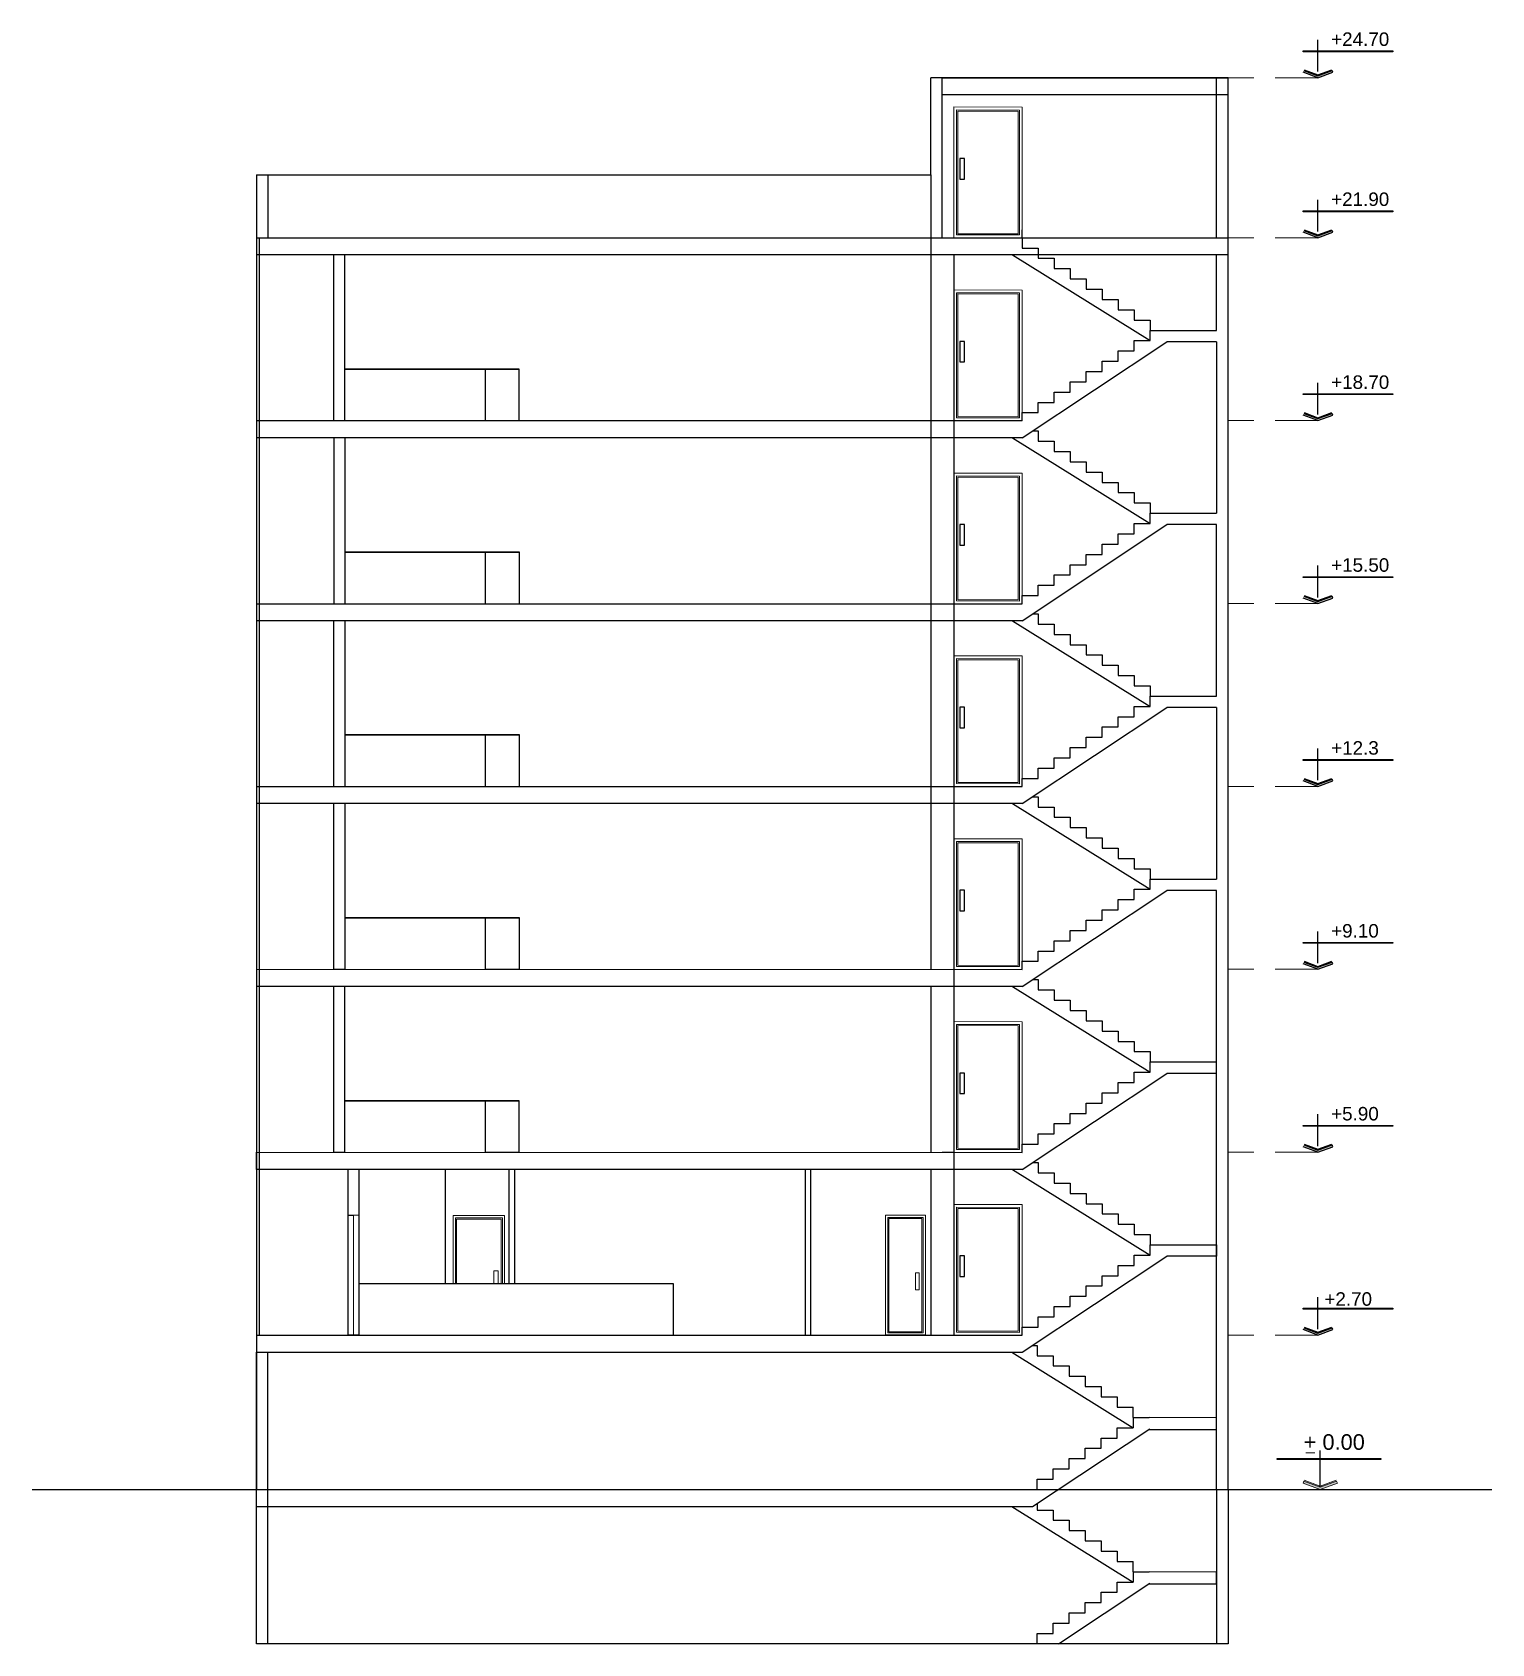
# Model space of a CAD drawing. Header units: metres. Extents: x -355 to 973, y -73 to 238.
# Drawn here: x 508.8 to 534.34, y 42.55 to 70.75 of the extents above; entities that cross this region are included whole.
import ezdxf

# ---------------------------------------------------------------- set-up
doc = ezdxf.new("R2010")
doc.units = ezdxf.units.M
doc.header["$LTSCALE"] = 3
doc.header["$MEASUREMENT"] = 0
doc.linetypes.add('DASHED2', pattern=[0.375, 0.25, -0.125])
for name, color, linetype, lineweight in [('.....13', 7, 'DASHED2', 13), ('05', 21, 'Continuous', 5), ('09', 120, 'Continuous', 9)]:
    doc.layers.add(name, color=color, linetype=linetype, lineweight=lineweight)
doc.styles.get("Standard").update_dxf_attribs({"font": 'arial.ttf'})

# ---------------------------------------------------------------- blocks, each defined once
blk = doc.blocks.new('dff')
at = {"layer": '09'}
for points in [[(35.025, 83.894), (35.025, 85.994), (34.325, 85.994), (34.325, 83.894)], [(34.985, 83.934), (34.985, 85.954), (34.365, 85.954), (34.365, 83.934)], [(34.965, 83.954), (34.965, 85.934), (34.385, 85.934), (34.385, 83.954)], [(34.918, 84.982), (34.854, 84.982), (34.854, 84.685), (34.918, 84.685)]]:
    blk.add_lwpolyline(points, close=True, dxfattribs=at)

msp = doc.modelspace()

# ---------------------------------------------------------------- hatches: boundary and pattern name
at = {"lineweight": -3}
for points in [[(531.295, 69.951), (531.555, 70.047), (531.543, 70.078), (531.295, 69.986), (531.046, 70.078), (531.034, 70.047)], [(531.295, 67.151), (531.555, 67.247), (531.543, 67.278), (531.295, 67.186), (531.046, 67.278), (531.034, 67.247)], [(531.295, 63.951), (531.555, 64.047), (531.543, 64.078), (531.295, 63.986), (531.046, 64.078), (531.034, 64.047)], [(531.295, 60.751), (531.555, 60.847), (531.543, 60.878), (531.295, 60.786), (531.046, 60.878), (531.034, 60.847)], [(531.295, 57.551), (531.555, 57.647), (531.543, 57.678), (531.295, 57.586), (531.046, 57.678), (531.034, 57.647)], [(531.295, 54.351), (531.555, 54.447), (531.543, 54.478), (531.295, 54.386), (531.046, 54.478), (531.034, 54.447)], [(531.295, 51.151), (531.555, 51.247), (531.543, 51.278), (531.295, 51.186), (531.046, 51.278), (531.034, 51.247)], [(531.295, 47.951), (531.555, 48.047), (531.543, 48.078), (531.295, 47.986), (531.046, 48.078), (531.034, 48.047)]]:
    msp.add_hatch(color=256, dxfattribs=at).paths.add_polyline_path(points)
msp.add_hatch(color=256).paths.add_polyline_path([(531.333, 45.251), (531.634, 45.361), (531.621, 45.397), (531.333, 45.292), (531.046, 45.397), (531.033, 45.361)])

# ---------------------------------------------------------------- linework, layer by layer
at = {"layer": '.....13'}
for p, q in [((531.295, 69.951), (529.721, 69.951)), ((531.295, 67.151), (529.721, 67.151)), ((531.295, 63.951), (529.721, 63.951)), ((531.295, 60.751), (529.721, 60.751)), ((531.295, 57.551), (529.721, 57.551)), ((531.295, 54.351), (529.721, 54.351)), ((531.295, 51.151), (529.721, 51.151)), ((531.295, 47.951), (529.721, 47.951))]:
    msp.add_line(p, q, dxfattribs=at)
at = {"lineweight": -3}
for p, q in [((531.295, 70.058), (531.295, 70.615)), ((531.036, 70.42), (532.604, 70.42)), ((531.295, 69.951), (531.034, 70.047)), ((531.046, 70.078), (531.295, 69.986)), ((531.051, 70.091), (531.295, 70.002)), ((531.295, 70.002), (531.538, 70.091)), ((531.295, 69.986), (531.543, 70.078)), ((531.295, 69.951), (531.555, 70.047)), ((531.555, 70.047), (531.543, 70.078)), ((531.295, 67.258), (531.295, 67.815)), ((531.036, 67.62), (532.604, 67.62)), ((531.295, 67.151), (531.034, 67.247)), ((531.046, 67.278), (531.295, 67.186)), ((531.051, 67.291), (531.295, 67.202)), ((531.295, 67.202), (531.538, 67.291)), ((531.295, 67.186), (531.543, 67.278)), ((531.295, 67.151), (531.555, 67.247)), ((531.555, 67.247), (531.543, 67.278)), ((531.295, 64.058), (531.295, 64.615)), ((531.036, 64.42), (532.604, 64.42)), ((531.295, 63.951), (531.034, 64.047)), ((531.046, 64.078), (531.295, 63.986)), ((531.051, 64.091), (531.295, 64.002)), ((531.295, 64.002), (531.538, 64.091)), ((531.295, 63.986), (531.543, 64.078)), ((531.295, 63.951), (531.555, 64.047)), ((531.555, 64.047), (531.543, 64.078)), ((531.036, 61.22), (532.604, 61.22)), ((531.295, 60.858), (531.295, 61.415)), ((531.295, 60.751), (531.034, 60.847)), ((531.046, 60.878), (531.295, 60.786)), ((531.051, 60.891), (531.295, 60.802)), ((531.295, 60.802), (531.538, 60.891)), ((531.295, 60.786), (531.543, 60.878)), ((531.295, 60.751), (531.555, 60.847)), ((531.555, 60.847), (531.543, 60.878)), ((531.295, 57.658), (531.295, 58.215)), ((531.036, 58.02), (532.604, 58.02)), ((531.295, 57.551), (531.034, 57.647)), ((531.046, 57.678), (531.295, 57.586)), ((531.051, 57.691), (531.295, 57.602)), ((531.295, 57.602), (531.538, 57.691)), ((531.295, 57.586), (531.543, 57.678)), ((531.295, 57.551), (531.555, 57.647)), ((531.555, 57.647), (531.543, 57.678)), ((531.295, 54.458), (531.295, 55.015)), ((531.036, 54.82), (532.604, 54.82)), ((531.295, 54.351), (531.034, 54.447)), ((531.046, 54.478), (531.295, 54.386)), ((531.051, 54.491), (531.295, 54.402)), ((531.295, 54.402), (531.538, 54.491)), ((531.295, 54.386), (531.543, 54.478)), ((531.295, 54.351), (531.555, 54.447)), ((531.555, 54.447), (531.543, 54.478)), ((531.036, 51.62), (532.604, 51.62)), ((531.295, 51.258), (531.295, 51.815)), ((531.295, 51.151), (531.034, 51.247)), ((531.046, 51.278), (531.295, 51.186)), ((531.051, 51.291), (531.295, 51.202)), ((531.295, 51.202), (531.538, 51.291)), ((531.295, 51.186), (531.543, 51.278)), ((531.295, 51.151), (531.555, 51.247)), ((531.555, 51.247), (531.543, 51.278)), ((531.295, 48.058), (531.295, 48.615)), ((531.036, 48.42), (532.604, 48.42)), ((531.295, 47.951), (531.034, 48.047)), ((531.046, 48.078), (531.295, 47.986)), ((531.051, 48.091), (531.295, 48.002)), ((531.295, 48.002), (531.538, 48.091)), ((531.295, 47.986), (531.543, 48.078)), ((531.295, 47.951), (531.555, 48.047)), ((531.555, 48.047), (531.543, 48.078))]:
    msp.add_line(p, q, dxfattribs=at)
for p, q in [((524.521, 68.251), (524.521, 69.951)), ((529.721, 69.951), (524.521, 69.951)), ((524.721, 67.151), (524.721, 69.951)), ((524.721, 69.651), (524.721, 69.951)), ((524.721, 69.951), (529.721, 69.951)), ((529.521, 67.151), (529.521, 69.951)), ((529.521, 69.891), (529.521, 69.951)), ((529.521, 69.891), (529.521, 69.951)), ((529.721, 45.251), (529.721, 69.951)), ((529.721, 69.651), (524.721, 69.651)), ((529.721, 67.151), (529.721, 69.651)), ((512.721, 68.251), (512.721, 58.464)), ((512.721, 68.251), (512.921, 68.251)), ((512.721, 68.251), (524.521, 68.251)), ((512.921, 68.251), (512.921, 67.151)), ((524.521, 68.251), (524.521, 54.351)), ((512.721, 67.151), (529.721, 67.151)), ((512.771, 67.151), (512.771, 47.951)), ((524.521, 67.151), (524.721, 67.151)), ((526.12, 67.152), (526.12, 67.292)), ((526.12, 67.152), (526.12, 67.292)), ((526.12, 67.151), (526.12, 66.971)), ((529.721, 66.851), (512.721, 66.851)), ((514.071, 66.851), (514.071, 63.951)), ((514.271, 63.951), (514.271, 66.851)), ((524.921, 66.851), (524.921, 47.951)), ((525.951, 66.851), (528.36, 65.351)), ((526.12, 66.971), (526.4, 66.971)), ((526.4, 66.971), (526.4, 66.791)), ((529.521, 65.531), (529.521, 66.851)), ((526.4, 66.791), (526.68, 66.791)), ((526.68, 66.791), (526.68, 66.611)), ((526.68, 66.611), (526.96, 66.611)), ((526.96, 66.611), (526.96, 66.431)), ((526.96, 66.431), (527.24, 66.431)), ((527.24, 66.431), (527.24, 66.251)), ((527.24, 66.251), (527.52, 66.251)), ((527.52, 66.251), (527.52, 66.071)), ((527.52, 66.071), (527.8, 66.071)), ((527.8, 66.071), (527.8, 65.891)), ((527.8, 65.891), (528.08, 65.891)), ((528.08, 65.891), (528.08, 65.711)), ((528.08, 65.711), (528.36, 65.711)), ((528.36, 65.711), (528.36, 65.531)), ((528.36, 65.531), (528.64, 65.531)), ((528.36, 65.351), (528.36, 65.531)), ((528.64, 65.531), (529.521, 65.531)), ((526.12, 63.651), (528.653, 65.331)), ((527.8, 64.991), (527.8, 65.171)), ((527.8, 65.171), (528.08, 65.171)), ((528.08, 65.171), (528.08, 65.351)), ((528.08, 65.351), (528.36, 65.351)), ((529.521, 65.331), (528.653, 65.331)), ((529.521, 65.331), (529.521, 62.331)), ((517.321, 64.851), (514.271, 64.851)), ((514.271, 64.851), (517.321, 64.851)), ((516.721, 64.851), (516.721, 63.951)), ((517.321, 63.951), (517.321, 64.851)), ((527.52, 64.811), (527.52, 64.991)), ((527.52, 64.991), (527.8, 64.991)), ((526.96, 64.451), (526.96, 64.631)), ((526.96, 64.631), (527.24, 64.631)), ((527.24, 64.631), (527.24, 64.811)), ((527.24, 64.811), (527.52, 64.811)), ((526.68, 64.271), (526.68, 64.451)), ((526.68, 64.451), (526.96, 64.451)), ((526.12, 63.951), (526.12, 64.091)), ((526.12, 64.091), (526.4, 64.091)), ((526.12, 63.951), (526.12, 64.091)), ((526.4, 64.091), (526.4, 64.271)), ((526.4, 64.271), (526.68, 64.271)), ((512.721, 63.951), (526.12, 63.951)), ((514.071, 63.951), (514.271, 63.951)), ((516.721, 63.951), (517.321, 63.951)), ((526.301, 63.771), (526.4, 63.771)), ((526.4, 63.771), (526.4, 63.591)), ((526.12, 63.651), (512.721, 63.651)), ((514.073, 63.647), (514.073, 60.747)), ((514.273, 60.747), (514.273, 63.647)), ((525.951, 63.651), (528.36, 62.151)), ((526.4, 63.591), (526.68, 63.591)), ((526.68, 63.591), (526.68, 63.411)), ((526.68, 63.411), (526.96, 63.411)), ((526.96, 63.411), (526.96, 63.231)), ((526.96, 63.231), (527.24, 63.231)), ((527.24, 63.231), (527.24, 63.051)), ((527.24, 63.051), (527.52, 63.051)), ((527.52, 63.051), (527.52, 62.871)), ((527.52, 62.871), (527.8, 62.871)), ((527.8, 62.871), (527.8, 62.691)), ((527.8, 62.691), (528.08, 62.691)), ((528.08, 62.691), (528.08, 62.511)), ((528.08, 62.511), (528.36, 62.511)), ((528.36, 62.511), (528.36, 62.331)), ((528.36, 62.331), (528.64, 62.331)), ((528.36, 62.151), (528.36, 62.331)), ((528.64, 62.331), (529.521, 62.331)), ((526.12, 60.451), (528.653, 62.131)), ((528.08, 61.971), (528.08, 62.151)), ((528.08, 62.151), (528.36, 62.151)), ((529.521, 62.131), (528.653, 62.131)), ((529.521, 59.131), (529.521, 62.131)), ((527.52, 61.611), (527.52, 61.791)), ((527.52, 61.791), (527.8, 61.791)), ((527.8, 61.791), (527.8, 61.971)), ((527.8, 61.971), (528.08, 61.971)), ((517.323, 61.647), (514.273, 61.647)), ((514.273, 61.647), (517.323, 61.647)), ((516.723, 61.647), (516.723, 60.747)), ((517.323, 60.747), (517.323, 61.647)), ((527.24, 61.431), (527.24, 61.611)), ((527.24, 61.611), (527.52, 61.611)), ((526.68, 61.071), (526.68, 61.251)), ((526.68, 61.251), (526.96, 61.251)), ((526.96, 61.251), (526.96, 61.431)), ((526.96, 61.431), (527.24, 61.431)), ((526.4, 60.891), (526.4, 61.071)), ((526.4, 61.071), (526.68, 61.071)), ((512.721, 60.747), (526.12, 60.745)), ((514.073, 60.747), (514.273, 60.747)), ((516.723, 60.747), (517.323, 60.747)), ((526.12, 60.751), (526.12, 60.891)), ((526.12, 60.891), (526.4, 60.891)), ((526.12, 60.747), (526.12, 60.887)), ((526.12, 60.451), (512.721, 60.447)), ((514.072, 60.451), (514.072, 57.551)), ((514.272, 57.551), (514.272, 60.451)), ((525.951, 60.451), (528.36, 58.951)), ((526.301, 60.571), (526.4, 60.571)), ((526.4, 60.571), (526.4, 60.391)), ((526.4, 60.391), (526.68, 60.391)), ((526.68, 60.391), (526.68, 60.211)), ((526.68, 60.211), (526.96, 60.211)), ((526.96, 60.211), (526.96, 60.031)), ((526.96, 60.031), (527.24, 60.031)), ((527.24, 60.031), (527.24, 59.851)), ((527.24, 59.851), (527.52, 59.851)), ((527.52, 59.851), (527.52, 59.671)), ((527.52, 59.671), (527.8, 59.671)), ((527.8, 59.671), (527.8, 59.491)), ((527.8, 59.491), (528.08, 59.491)), ((528.08, 59.491), (528.08, 59.311)), ((528.08, 59.311), (528.36, 59.311)), ((528.36, 59.311), (528.36, 59.131)), ((526.12, 57.251), (528.653, 58.931)), ((528.08, 58.771), (528.08, 58.951)), ((528.08, 58.951), (528.36, 58.951)), ((528.36, 59.131), (528.64, 59.131)), ((528.36, 58.951), (528.36, 59.131)), ((528.64, 59.131), (529.521, 59.131)), ((529.521, 58.931), (528.653, 58.931)), ((529.521, 58.931), (529.521, 55.931)), ((527.8, 58.591), (527.8, 58.771)), ((527.8, 58.771), (528.08, 58.771)), ((512.721, 58.464), (512.721, 45.251)), ((517.322, 58.451), (514.272, 58.451)), ((514.272, 58.451), (517.322, 58.451)), ((516.722, 58.451), (516.722, 57.551)), ((517.322, 57.551), (517.322, 58.451)), ((527.24, 58.231), (527.24, 58.411)), ((527.24, 58.411), (527.52, 58.411)), ((527.52, 58.411), (527.52, 58.591)), ((527.52, 58.591), (527.8, 58.591)), ((526.96, 58.051), (526.96, 58.231)), ((526.96, 58.231), (527.24, 58.231)), ((526.4, 57.691), (526.4, 57.871)), ((526.4, 57.871), (526.68, 57.871)), ((526.68, 57.871), (526.68, 58.051)), ((526.68, 58.051), (526.96, 58.051)), ((512.721, 57.551), (526.12, 57.548)), ((514.072, 57.551), (514.272, 57.551)), ((516.722, 57.551), (517.322, 57.551)), ((526.12, 57.551), (526.12, 57.691)), ((526.12, 57.691), (526.4, 57.691)), ((526.12, 57.551), (526.12, 57.691)), ((526.12, 57.251), (512.721, 57.251)), ((514.072, 57.251), (514.072, 54.351)), ((514.272, 54.351), (514.272, 57.251)), ((525.951, 57.251), (528.36, 55.751)), ((526.301, 57.371), (526.4, 57.371)), ((526.4, 57.371), (526.4, 57.191)), ((526.4, 57.191), (526.68, 57.191)), ((526.68, 57.191), (526.68, 57.011)), ((526.68, 57.011), (526.96, 57.011)), ((526.96, 57.011), (526.96, 56.831)), ((526.96, 56.831), (527.24, 56.831)), ((527.24, 56.831), (527.24, 56.651)), ((527.24, 56.651), (527.52, 56.651)), ((527.52, 56.651), (527.52, 56.471)), ((527.52, 56.471), (527.8, 56.471)), ((527.8, 56.471), (527.8, 56.291)), ((527.8, 56.291), (528.08, 56.291)), ((528.08, 56.291), (528.08, 56.111)), ((528.08, 56.111), (528.36, 56.111)), ((528.36, 56.111), (528.36, 55.931)), ((528.36, 55.931), (528.64, 55.931)), ((528.36, 55.751), (528.36, 55.931)), ((528.64, 55.931), (529.521, 55.931)), ((526.12, 54.051), (528.653, 55.731)), ((527.8, 55.391), (527.8, 55.571)), ((527.8, 55.571), (528.08, 55.571)), ((528.08, 55.571), (528.08, 55.751)), ((528.08, 55.751), (528.36, 55.751)), ((529.521, 55.731), (528.653, 55.731)), ((529.521, 45.251), (529.521, 55.731)), ((527.52, 55.211), (527.52, 55.391)), ((527.52, 55.391), (527.8, 55.391)), ((517.322, 55.251), (514.272, 55.251)), ((514.272, 55.251), (517.322, 55.251)), ((516.722, 55.251), (516.722, 54.351)), ((517.322, 54.351), (517.322, 55.251)), ((526.96, 54.851), (526.96, 55.031)), ((526.96, 55.031), (527.24, 55.031)), ((527.24, 55.031), (527.24, 55.211)), ((527.24, 55.211), (527.52, 55.211)), ((526.68, 54.671), (526.68, 54.851)), ((526.68, 54.851), (526.96, 54.851)), ((526.12, 54.351), (526.12, 54.491)), ((526.12, 54.491), (526.4, 54.491)), ((526.12, 54.351), (526.12, 54.491)), ((526.4, 54.491), (526.4, 54.671)), ((526.4, 54.671), (526.68, 54.671)), ((512.721, 54.351), (526.12, 54.348)), ((514.072, 54.351), (514.272, 54.351)), ((516.722, 54.351), (517.322, 54.351)), ((526.301, 54.171), (526.4, 54.171)), ((526.4, 54.171), (526.4, 53.991)), ((526.12, 54.051), (512.721, 54.051)), ((514.071, 54.051), (514.071, 51.151)), ((514.271, 51.151), (514.271, 54.051)), ((524.521, 54.051), (524.521, 51.151)), ((525.951, 54.051), (528.36, 52.551)), ((526.4, 53.991), (526.68, 53.991)), ((526.68, 53.991), (526.68, 53.811)), ((526.68, 53.811), (526.96, 53.811)), ((526.96, 53.811), (526.96, 53.631)), ((526.96, 53.631), (527.24, 53.631)), ((527.24, 53.631), (527.24, 53.451)), ((527.24, 53.451), (527.52, 53.451)), ((527.52, 53.451), (527.52, 53.271)), ((527.52, 53.271), (527.8, 53.271)), ((527.8, 53.271), (527.8, 53.091)), ((527.8, 53.091), (528.08, 53.091)), ((528.08, 53.091), (528.08, 52.911)), ((528.08, 52.911), (528.36, 52.911)), ((528.36, 52.911), (528.36, 52.731)), ((528.36, 52.731), (528.64, 52.731)), ((528.36, 52.551), (528.36, 52.731)), ((528.64, 52.731), (529.521, 52.731)), ((526.12, 50.851), (528.653, 52.531)), ((528.08, 52.371), (528.08, 52.551)), ((528.08, 52.551), (528.36, 52.551)), ((529.521, 52.531), (528.653, 52.531)), ((527.52, 52.011), (527.52, 52.191)), ((527.52, 52.191), (527.8, 52.191)), ((527.8, 52.191), (527.8, 52.371)), ((527.8, 52.371), (528.08, 52.371)), ((517.321, 52.051), (514.271, 52.051)), ((514.271, 52.051), (517.321, 52.051)), ((516.721, 52.051), (516.721, 51.151)), ((517.321, 51.151), (517.321, 52.051)), ((527.24, 51.831), (527.24, 52.011)), ((527.24, 52.011), (527.52, 52.011)), ((526.68, 51.471), (526.68, 51.651)), ((526.68, 51.651), (526.96, 51.651)), ((526.96, 51.651), (526.96, 51.831)), ((526.96, 51.831), (527.24, 51.831)), ((526.4, 51.291), (526.4, 51.471)), ((526.4, 51.471), (526.68, 51.471)), ((512.721, 50.851), (512.721, 51.151)), ((512.721, 51.151), (526.12, 51.148)), ((514.071, 51.151), (514.271, 51.151)), ((516.721, 51.151), (517.321, 51.151)), ((524.721, 51.151), (524.921, 51.151)), ((526.12, 51.151), (526.12, 51.291)), ((526.12, 51.291), (526.4, 51.291)), ((526.12, 50.851), (512.721, 50.851)), ((514.321, 50.851), (514.321, 47.948)), ((514.521, 47.948), (514.521, 50.851)), ((516.021, 50.851), (516.021, 48.851)), ((517.14, 50.851), (517.14, 48.851)), ((517.24, 48.851), (517.24, 50.851)), ((522.321, 50.851), (522.321, 47.951)), ((522.421, 47.951), (522.421, 50.851)), ((524.521, 50.851), (524.521, 47.951)), ((525.951, 50.851), (528.36, 49.351)), ((526.301, 50.971), (526.4, 50.971)), ((526.4, 50.971), (526.4, 50.791)), ((526.4, 50.791), (526.68, 50.791)), ((526.68, 50.791), (526.68, 50.611)), ((529.721, 47.951), (529.721, 50.851)), ((526.68, 50.611), (526.96, 50.611)), ((526.96, 50.611), (526.96, 50.431)), ((526.96, 50.431), (527.24, 50.431)), ((527.24, 50.431), (527.24, 50.251)), ((527.24, 50.251), (527.52, 50.251)), ((527.52, 50.251), (527.52, 50.071)), ((514.321, 50.048), (514.421, 50.048)), ((514.521, 47.948), (514.521, 50.048)), ((527.52, 50.071), (527.8, 50.071)), ((527.8, 50.071), (527.8, 49.891)), ((527.8, 49.891), (528.08, 49.891)), ((528.08, 49.891), (528.08, 49.711)), ((528.08, 49.711), (528.36, 49.711)), ((528.36, 49.711), (528.36, 49.531)), ((528.08, 49.171), (528.08, 49.351)), ((528.08, 49.351), (528.36, 49.351)), ((528.36, 49.531), (528.64, 49.531)), ((528.36, 49.351), (528.36, 49.531)), ((528.64, 49.531), (529.521, 49.531)), ((529.521, 49.531), (529.521, 49.331)), ((526.12, 47.651), (528.653, 49.331)), ((527.8, 48.991), (527.8, 49.171)), ((527.8, 49.171), (528.08, 49.171)), ((529.521, 49.331), (528.653, 49.331)), ((520.021, 48.851), (514.521, 48.851)), ((520.021, 47.951), (520.021, 48.851)), ((527.24, 48.631), (527.24, 48.811)), ((527.24, 48.811), (527.52, 48.811)), ((527.52, 48.811), (527.52, 48.991)), ((527.52, 48.991), (527.8, 48.991)), ((526.96, 48.451), (526.96, 48.631)), ((526.96, 48.631), (527.24, 48.631)), ((526.4, 48.091), (526.4, 48.271)), ((526.4, 48.271), (526.68, 48.271)), ((526.68, 48.271), (526.68, 48.451)), ((526.68, 48.451), (526.96, 48.451)), ((512.721, 47.951), (526.12, 47.951)), ((514.521, 47.948), (514.321, 47.951)), ((524.426, 47.951), (523.726, 47.951)), ((526.12, 47.951), (526.12, 48.091)), ((526.12, 48.091), (526.4, 48.091)), ((512.721, 45.251), (512.721, 47.651)), ((512.721, 45.251), (512.721, 47.651)), ((512.721, 47.651), (526.12, 47.651)), ((512.921, 42.551), (512.921, 47.651)), ((525.94, 47.651), (528.06, 46.331)), ((526.301, 47.771), (526.38, 47.771)), ((526.38, 47.771), (526.38, 47.591)), ((526.38, 47.591), (526.66, 47.591)), ((526.66, 47.591), (526.66, 47.411)), ((526.66, 47.411), (526.94, 47.411)), ((526.94, 47.411), (526.94, 47.231)), ((526.94, 47.231), (527.22, 47.231)), ((527.22, 47.231), (527.22, 47.051)), ((527.22, 47.051), (527.5, 47.051)), ((527.5, 47.051), (527.5, 46.871)), ((527.5, 46.871), (527.78, 46.871)), ((527.78, 46.871), (527.78, 46.691)), ((527.78, 46.691), (528.06, 46.691)), ((528.06, 46.511), (528.06, 46.691)), ((526.302, 44.951), (528.353, 46.311)), ((527.78, 46.151), (527.78, 46.331)), ((527.78, 46.331), (528.06, 46.331)), ((528.06, 46.511), (528.06, 46.331)), ((528.06, 46.511), (528.34, 46.511)), ((529.521, 46.502), (528.34, 46.511)), ((528.34, 46.302), (529.521, 46.302)), ((529.521, 46.311), (529.521, 46.511)), ((527.22, 45.791), (527.22, 45.971)), ((527.22, 45.971), (527.5, 45.971)), ((527.5, 45.971), (527.5, 46.151)), ((527.5, 46.151), (527.78, 46.151)), ((526.94, 45.611), (526.94, 45.791)), ((526.94, 45.791), (527.22, 45.791)), ((530.582, 45.793), (532.393, 45.793)), ((531.333, 45.292), (531.333, 45.935)), ((526.38, 45.251), (526.38, 45.431)), ((526.38, 45.431), (526.66, 45.431)), ((526.66, 45.431), (526.66, 45.611)), ((526.66, 45.611), (526.94, 45.611)), ((508.799, 45.251), (533.187, 45.251)), ((512.721, 42.551), (512.721, 45.251)), ((529.521, 45.251), (529.521, 42.551)), ((529.521, 45.251), (534.336, 45.251)), ((529.721, 45.251), (529.721, 42.551)), ((512.721, 44.951), (526.302, 44.951)), ((525.94, 44.951), (528.06, 43.631)), ((526.38, 45.002), (526.38, 44.891)), ((526.38, 44.891), (526.66, 44.891)), ((526.66, 44.891), (526.66, 44.711)), ((526.66, 44.711), (526.94, 44.711)), ((526.94, 44.711), (526.94, 44.531)), ((526.94, 44.531), (527.22, 44.531)), ((527.22, 44.531), (527.22, 44.351)), ((527.22, 44.351), (527.5, 44.351)), ((527.5, 44.351), (527.5, 44.171)), ((527.5, 44.171), (527.78, 44.171)), ((527.78, 44.171), (527.78, 43.991)), ((527.78, 43.991), (528.06, 43.991)), ((528.06, 43.811), (528.06, 43.991)), ((528.06, 43.811), (528.06, 43.631)), ((528.06, 43.811), (528.34, 43.811)), ((529.521, 43.802), (528.34, 43.811)), ((529.521, 43.602), (529.521, 43.802)), ((526.755, 42.551), (528.353, 43.611)), ((527.5, 43.271), (527.5, 43.451)), ((527.5, 43.451), (527.78, 43.451)), ((527.78, 43.451), (527.78, 43.631)), ((527.78, 43.631), (528.06, 43.631)), ((528.34, 43.602), (529.521, 43.602)), ((527.22, 43.091), (527.22, 43.271)), ((527.22, 43.271), (527.5, 43.271)), ((526.66, 42.731), (526.66, 42.911)), ((526.66, 42.911), (526.94, 42.911)), ((526.94, 42.911), (526.94, 43.091)), ((526.94, 43.091), (527.22, 43.091)), ((526.38, 42.551), (526.38, 42.731)), ((526.38, 42.731), (526.66, 42.731)), ((529.721, 42.551), (512.721, 42.551))]:
    msp.add_line(p, q)
for points in [[(531.036, 70.42), (532.604, 70.42), (532.604, 70.406), (531.036, 70.406)], [(531.036, 67.62), (532.604, 67.62), (532.604, 67.606), (531.036, 67.606)], [(531.036, 64.42), (532.604, 64.42), (532.604, 64.406), (531.036, 64.406)], [(531.036, 61.22), (532.604, 61.22), (532.604, 61.206), (531.036, 61.206)], [(531.036, 58.02), (532.604, 58.02), (532.604, 58.006), (531.036, 58.006)], [(531.036, 54.82), (532.604, 54.82), (532.604, 54.806), (531.036, 54.806)], [(531.036, 51.62), (532.604, 51.62), (532.604, 51.606), (531.036, 51.606)], [(531.036, 48.42), (532.604, 48.42), (532.604, 48.406), (531.036, 48.406)]]:
    msp.add_lwpolyline(points, close=True, dxfattribs=at)
for points in [[(525.108, 68.539), (525.031, 68.539), (525.031, 68.178), (525.108, 68.178)], [(525.108, 65.337), (525.031, 65.337), (525.031, 64.977), (525.108, 64.977)], [(525.108, 62.134), (525.031, 62.134), (525.031, 61.774), (525.108, 61.774)], [(525.108, 58.937), (525.031, 58.937), (525.031, 58.577), (525.108, 58.577)], [(525.108, 55.737), (525.031, 55.737), (525.031, 55.377), (525.108, 55.377)], [(525.108, 52.537), (525.031, 52.537), (525.031, 52.177), (525.108, 52.177)], [(525.108, 49.337), (525.031, 49.337), (525.031, 48.977), (525.108, 48.977)]]:
    msp.add_lwpolyline(points, close=True)
msp.add_lwpolyline([(532.393, 45.793), (532.393, 45.776), (530.582, 45.776), (530.582, 45.793), (530.881, 45.793)])
at = {"layer": '05'}
for p, q in [((531.033, 45.361), (531.046, 45.397)), ((531.046, 45.397), (531.333, 45.292)), ((531.052, 45.413), (531.333, 45.309)), ((531.333, 45.309), (531.615, 45.413)), ((531.333, 45.292), (531.621, 45.397)), ((531.634, 45.361), (531.621, 45.397)), ((531.333, 45.251), (531.033, 45.361)), ((531.333, 45.251), (531.634, 45.361))]:
    msp.add_line(p, q, dxfattribs=at)
at = {"layer": '09'}
for p, q in [((514.521, 50.048), (514.321, 50.048)), ((514.321, 47.951), (514.321, 50.048)), ((514.421, 50.048), (514.421, 47.951)), ((514.521, 50.048), (514.521, 47.948))]:
    msp.add_line(p, q, dxfattribs=at)
for points in [[(524.921, 67.152), (526.12, 67.15), (526.12, 69.436), (524.921, 69.439)], [(524.971, 67.202), (526.07, 67.2), (526.07, 69.386), (524.971, 69.388)], [(524.991, 67.222), (526.05, 67.22), (526.05, 69.366), (524.991, 69.368)], [(524.921, 63.951), (526.12, 63.948), (526.12, 66.235), (524.921, 66.237)], [(524.971, 64.001), (526.07, 63.999), (526.07, 66.185), (524.971, 66.187)], [(524.991, 64.021), (526.05, 64.019), (526.05, 66.165), (524.991, 66.167)], [(524.921, 60.747), (526.12, 60.745), (526.12, 63.031), (524.921, 63.034)], [(524.971, 60.797), (526.07, 60.795), (526.07, 62.981), (524.971, 62.984)], [(524.991, 60.817), (526.05, 60.815), (526.05, 62.962), (524.991, 62.964)], [(524.921, 57.551), (526.12, 57.548), (526.12, 59.835), (524.921, 59.837)], [(524.971, 57.601), (526.07, 57.599), (526.07, 59.785), (524.971, 59.787)], [(524.991, 57.621), (526.05, 57.619), (526.05, 59.765), (524.991, 59.767)], [(524.921, 54.351), (526.12, 54.348), (526.12, 56.635), (524.921, 56.637)], [(524.971, 54.401), (526.07, 54.399), (526.07, 56.585), (524.971, 56.587)], [(524.991, 54.421), (526.05, 54.419), (526.05, 56.565), (524.991, 56.567)], [(524.921, 51.151), (526.12, 51.148), (526.12, 53.435), (524.921, 53.437)], [(524.971, 51.201), (526.07, 51.199), (526.07, 53.385), (524.971, 53.387)], [(524.991, 51.221), (526.05, 51.219), (526.05, 53.365), (524.991, 53.367)], [(524.921, 47.951), (526.12, 47.948), (526.12, 50.235), (524.921, 50.237)], [(524.971, 48.001), (526.07, 47.999), (526.07, 50.185), (524.971, 50.187)], [(524.991, 48.021), (526.05, 48.019), (526.05, 50.165), (524.991, 50.167)]]:
    msp.add_lwpolyline(points, close=True, dxfattribs=at)
for points in [[(517.064, 48.851), (517.064, 50.042), (516.164, 50.042), (516.164, 48.851)], [(517.024, 48.851), (517.024, 50.002), (516.204, 50.002), (516.204, 48.851)], [(517.004, 48.851), (517.004, 49.982), (516.224, 49.982), (516.224, 48.851)], [(516.953, 48.851), (516.953, 49.074), (516.875, 49.074), (516.875, 48.851)]]:
    msp.add_lwpolyline(points, dxfattribs=at)

# ---------------------------------------------------------------- block references
msp.add_blockref('dff', (489.401, -35.943))

# ---------------------------------------------------------------- texts
at = {"lineweight": -3, "char_height": 0.2359, "width": 1.81395, "attachment_point": 1}
for s, insert in [('+24.70', (531.525, 70.743)), ('+21.90', (531.525, 67.943)), ('+18.70', (531.525, 64.743)), ('+15.50', (531.525, 61.543)), ('+12.3', (531.525, 58.343)), ('+9.10', (531.525, 55.143)), ('+5.90', (531.525, 51.943)), ('+2.70', (531.407, 48.701))]:
    msp.add_mtext(s, dxfattribs=dict(at, insert=insert))
at = {"attachment_point": 1}
for s, insert, char_height, width in [('+ 0.00', (531.045, 46.217), 0.2725, 2.09549), ('_', (531.085, 46.138), 0.2, 0.68665)]:
    msp.add_mtext(s, dxfattribs=dict(at, insert=insert, char_height=char_height, width=width))

doc.saveas('drawing.dxf')
